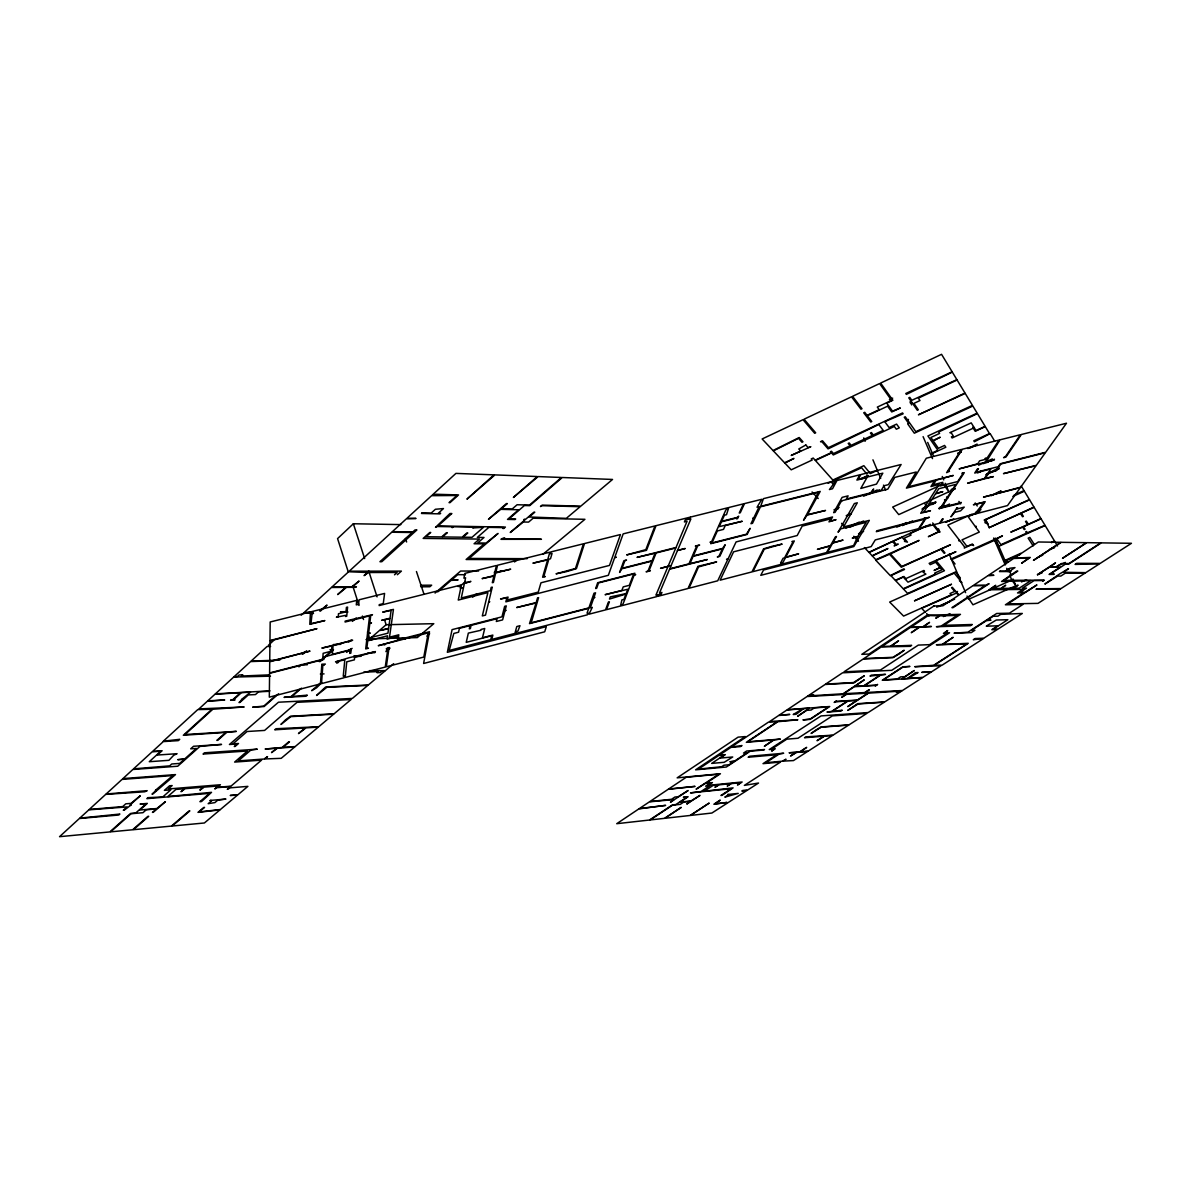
<?xml version="1.0" encoding="UTF-8"?>
<svg xmlns="http://www.w3.org/2000/svg" width="1191" height="1191" viewBox="0 0 1191 1191"><rect width="100%" height="100%" fill="white"/><g stroke="black" fill="none" stroke-linecap="round" stroke-linejoin="round"><path stroke-width="1.5" d="M387.998 647.725L386.286 648.782L387.849 648.782L385.244 667.064L345.211 677.456L346.745 661.809L354.382 659.844L354.65 657.328L375.418 651.581L349.291 657.67L335.52 661.839L344.809 659.859L343.246 676.19L344.318 675.907L344.139 677.739L321.525 683.604L322.821 665.516L324.503 664.667L321.749 665.367L320.453 683.887L269.315 697.152L269.598 673.347L323.803 659.457L323.982 656.896L350.035 650.212L349.722 653.427L350.824 653.144L351.196 649.512L332.349 654.321L333.063 645.671L352.67 640.237L321.853 648.098L331.932 645.954L331.515 651.164L323.148 653.308L322.716 659.308L269.598 672.93L269.717 661.809L310.017 651.105L269.732 661.377L269.955 640.966L316.97 628.669L269.97 640.52L270.178 621.985L356.749 600.368L356.288 604.894L358.61 604.313L359.087 599.788L384.589 593.431L383.264 603.629L379.259 604.641L379.14 605.579L461.423 584.915L458.252 600.07L487.878 592.582L482.31 615.941L485.511 615.122L488.578 602.452L489.754 601.723L488.682 602.006L492.27 587.118L491.183 587.386L490.394 590.632L461.304 598.001L464.371 583.501L470.907 581.416L464.475 583.039L465.592 577.784L463.895 578.201L464.907 573.377L496.439 565.502L494.012 575.625L482.057 578.618L493.893 576.102L492.3 582.712L493.402 582.444L495.694 572.96L510.686 569.194L495.813 572.469L497.57 565.234L549.87 552.177L547.756 559.457L532.913 563.179L547.607 559.949L542.59 577.233L545.284 576.548L543.796 576.489L548.843 559.189L550.495 558.773L552.058 553.443L550.406 553.86L550.971 551.895L583.426 543.796L575.476 568.479L556.033 573.824L566.082 571.725L576.399 568.688L584.513 543.528L620.451 534.551L609.494 565.412L540.967 582.786L538.258 592.121L507.306 599.996L508.081 597.063L500.548 598.984L506.89 597.793L505.833 601.842L608.348 575.298L614.541 557.969L616.298 557.105L614.72 557.507L623.161 533.881L654.961 525.946L645.82 549.646L626.689 554.902L645.448 550.584L646.505 550.331L656.033 525.678L689.142 517.415L688.428 519.142L685.242 519.946L684.423 521.926L687.058 521.256L676.012 547.503L637.006 557.388L655.08 553.234L652.132 560.648L622.059 568.286L624.784 560.901L626.54 560.038L623.905 560.708L619.588 572.439L621.896 568.747L651.953 561.11L647.978 571.114C641.413 573.154 654.425 569.953 649.006 570.846L656.107 552.966L675.803 547.979L655.943 595.113L657.432 594.741L656.628 596.646L621.464 605.772L623.191 603.614L634.163 575.045L635.696 574.658L634.327 574.598L634.848 573.243L597.674 582.741L595.649 588.548L596.676 588.28L598.552 582.935L633.657 573.958L629.31 585.317L623.206 586.88L621.881 590.394L605.102 594.696L627.791 589.262L626.124 593.594L610.283 596.899L609.494 599.058L625.96 594.041L623.905 599.401L621.896 599.922L620.466 606.025L606.502 609.658L609.39 601.812L608.393 602.065L605.504 609.911L588.964 614.199L592.284 607.395L590.26 607.916L593.728 598.031L594.904 597.331L593.877 597.599L595.574 592.79L594.026 593.178L588.89 607.886L531.231 622.789L538.6 597.629L537.543 597.897L536.188 602.557L516.7 607.544L536.069 603.003L529.489 623.637L588.741 608.303L587.044 613.171L588.041 612.918L587.386 614.809L515.852 633.374L516.373 631.498L517.921 631.096L519.961 625.707L516.805 626.526L514.884 633.433L491.749 639.433L492.866 635.071L482.474 637.751L484.737 628.491L481.075 629.429L480.866 630.277L468.346 633.106L466.232 642.351L491.719 635.756L490.707 639.701L449.201 650.48L453.801 633.448L458.565 632.213L459.413 628.357L470.043 625.632L469.314 628.848L470.371 628.58L471.115 625.349L497.034 618.695L496.319 621.494L502.617 619.886L504.954 610.968L506.115 610.254L505.058 610.521L506.279 605.891L504.671 606.293L501.947 616.834L452.074 629.637L447.34 652.311L546.327 626.615L544.719 631.781L423.609 663.491L429.489 631.736L398.062 639.79L398.806 634.803L389.502 637.185L393.447 609.39L382.698 612.1L391.124 610.432L390.038 618.203L381.626 620.332L389.978 618.665L388.623 628.297L380.301 630.426L388.564 628.744L387.953 633.165L368.034 638.242L368.555 633.835L370.282 632.972L368.615 633.389L369.761 623.771L371.503 622.893L369.805 623.325L370.729 615.568L372.485 614.675L345.167 621.121L345.077 622.03L369.597 615.851L365.697 648.916L368.451 648.217L366.858 648.202L367.721 640.862L387.581 635.786L387.12 639.061L398.062 636.247L397.452 640.356L378.291 645.686L428.254 632.883L423.802 657.06L386.316 666.796L389.085 647.442L386.405 650.48M668.047 566.38L660.543 568.301L671.099 565.606M400.846 524.606L353.355 523.757L337.574 538.6L348.308 572.037M268.392 645.284L273.573 640.52M301.159 615.241L303.72 612.903L313.486 613.499M319.635 610.968L327.019 605.088L320.573 610.953M302.112 654.067L304.554 651.879M303.02 654.038L306.668 650.762M394.504 574.821L397.139 572.469L368.481 572.514L364.089 575.64L367.543 572.514L348.635 571.74L332.021 586.955L351.777 586.806L359.072 581.044L352.715 586.806L356.422 586.776M397.347 574.717L401.397 571.114L349.231 571.189L391.735 532.228L412.175 532.511L379.944 561.705L381.82 561.705L416.895 529.965L415.019 529.935L412.801 531.945L392.375 531.648L406.325 518.859L416.046 518.442L406.965 518.264L431.604 495.679L456.927 495.501L449.037 502.632L449.99 502.662L458.535 494.935L436.144 494.265L432.259 495.084L455.93 473.393L494.012 474.867L466.932 499.163L494.95 474.896L537.275 476.534L513.381 497.466L538.168 476.579L561.423 477.472L529.519 505.073L517.088 504.746L512.145 509.033L501.396 508.78L507.321 503.585L506.428 503.57L488.444 519.306L500.741 509.346L518.606 509.778L507.515 519.41L515.003 519.559L515.658 518.993L509.048 518.859L524.427 505.52L529.727 505.669L562.301 477.502L612.531 479.452L580.806 506.145L542.143 505.118L540.491 506.532L542.352 505.699L580.151 506.696L566.306 518.353L529.206 516.983L534.774 512.204L533.896 512.19L525.737 519.202L524.427 519.172L523.772 519.738L525.082 519.767L510.239 532.511L523.355 522.015L528.581 522.105L533.121 518.219L584.915 519.306L543.185 554.068M298.911 666.871L301.576 664.504M352.387 621.374L356.154 618.04M275.806 695.499L263.732 706.144L252.686 707.141L264.104 706.546L278.605 693.758M319.262 661.63L332.378 650.092M320.141 661.601L333.272 650.063M348.74 642.098L351.092 640.029M299.269 689.395L291.036 696.586L284.009 697.36L306.013 696.259L307.308 695.142L291.899 696.541L301.502 688.16M346.641 652.4L350.616 648.946M349.454 650.673L352.134 648.351M336.74 663.193L338.601 662.3M369.761 638.897L386.122 624.724L433.792 623.682L417.312 637.587L369.761 638.897L367.498 631.855M320.796 682.741L311.64 690.691L316.583 687.817L321.659 682.711M435.072 593.058L460.634 571.04L478.603 571.025M437.707 591.897L451.017 580.434L458.118 579.883L451.627 579.913L457.672 574.702L465.458 574.687M458.029 586.523L460.351 586.002L465.636 581.476M385.884 651.626L390.008 648.112M494.25 572.29L498.061 571.769M393.685 663.655L385.393 670.622L369.523 670.637M472.738 597.108L476.742 593.743M514.512 561.944L517.207 559.681L466.128 559.502L484.216 543.855L474.078 543.751L479.437 539.076L423.177 538.406L429.802 532.481L430.725 532.481L425.991 536.739L441.667 536.933L446.417 532.719L447.34 532.719L442.59 536.947L462.123 537.186L466.872 533.002L467.78 533.017L463.016 537.201L471.993 537.32L483.472 527.285L472.619 527.955L473.571 527.122L454.024 526.779L452.148 527.628L453.101 526.764L437.395 526.511L435.519 527.345L449.99 513.5L451.851 513.544L438.035 525.931L505.401 527.077L503.793 528.476L502.915 528.462L503.882 527.628L488.831 527.375L477.338 537.379L483.993 537.469L477.68 542.962L486.047 543.036L498.032 533.449L469.12 558.445L527.166 558.668M426.854 636.068L429.653 633.716M706.04 783.246L720.436 773.748L677.158 777.842L738.092 737.14L745.343 736.574L695.604 769.833L726.331 767.019L750.33 751.164L763.714 750.017L764.488 749.511L746.608 751.03L743.512 753.084L747.174 752.772L734.624 761.064L729.889 761.778L734.103 761.391L729.026 764.756L723.964 765.217L721.686 766.721L698.388 769.133L718.783 755.511L724.247 755.034L711.697 763.401L724.232 762.285L732.718 756.985L720.183 758.072L725.334 754.647L719.29 755.168L730.946 747.382L740.415 746.593L742.008 745.536L731.185 747.055L768.582 722.059L777.232 721.761L746.34 742.321L773.465 739.953L764.354 746.266L774.016 739.909L780.373 739.09L747.74 741.725L777.797 721.716L797.851 719.781L769.684 721.508L778.631 715.523L789.782 714.421L779.182 715.151L786.834 710.044L803.106 708.615L793.221 714.511L796.064 714.302L803.672 708.585L809.344 708.198L797.628 716.297L806.62 710.342L811.116 710.03L814.406 707.856L828.623 706.903L810.133 719.051L802.928 719.9L810.148 719.379L829.725 706.516L787.385 709.672L807.051 696.527L867.897 693.177L857.356 700.055L835.963 701.439C838.419 699.415 831.363 704.164 835.412 701.797L847.53 701.008L831.631 711.414L826.971 712.054L840.906 711.087L842.275 710.193L832.181 711.369L848.081 700.978L856.805 700.412L847.724 706.635L868.447 693.147L897.672 691.286L896.287 692.179L898.401 692.045L901.915 690.869L884.779 701.871L857.624 703.687L847.769 710.402L858.145 703.97L884.228 702.228L868.179 712.546L821.09 715.91L769.252 749.556L774.195 749.124L771.649 751.104L775.267 748.752L771.694 749.05L786.789 739.164L798 738.256L832.33 715.895L866.825 713.424L849.153 724.783L821.135 726.927L816.088 729.904L811.086 733.462L821.15 727.225L848.617 725.125L833.06 735.13L805.831 736.887L804.52 737.735L824.083 736.142L817.041 740.698L824.619 736.098L832.539 735.457L808.213 751.104L800.278 751.804L806.679 747.367L799.742 751.849L789.067 752.786L796.035 752.459L790.541 756.002L796.571 752.414L807.692 751.432L793.459 760.587L783.082 761.123L786 759.233L782.561 761.168L765.902 762.687L779.39 753.918L783.678 753.248L749.69 756.225L748.156 757.238L776.74 754.722L763.014 763.654L780.492 762.061L744.36 785.39L758.533 783.038L747.829 789.916L742.812 790.437L741.844 791.062L746.861 790.541L711.89 813.036L690.601 815.418L709.181 803.076L690.065 815.478L665.04 818.277L681.222 807.379L664.489 818.336L650.092 819.959L672.528 805.176L680.314 804.342L683.902 801.99L690.527 801.29L686.775 804.044L699.98 795.394L691.003 800.962L679.942 802.138L688.13 796.749L683.381 797.241L687.088 797.121L675.788 804.565L672.453 804.908L649.542 820.018L616.73 823.696L638.882 808.883L665.65 805.369L639.359 808.57L649.423 801.841L673.957 799.563L670.444 802.213L688.115 790.526L678.304 796.69L674.925 797.032L671.545 799.28L649.914 801.528L668.136 789.335L695.068 786.388L668.627 789.008L686.21 777.276L718.828 774.195L696.095 789.171L705.236 783.455L712.441 782.606L708.258 785.36L742.142 781.996L737.482 785.018L740.623 782.695L731.423 783.604L727.21 786.045L730.887 783.663L719.141 784.824L714.928 787.281L718.605 784.884L713.096 785.435L704.298 791.196L733.09 787.876L721.999 795.35L720.927 795.469L731.334 788.71L690.482 792.878L700.978 791.539L709.776 785.762L705.623 786.179L710.536 782.934M889.379 399.685L892.684 398.136M828.147 483.248L831.124 481.879L832.598 483.516L833.551 483.084M832.077 481.432L861.584 467.75L866.944 474.182M876.963 470.534L870.368 473.571L863.847 465.681L832.851 480.047L815.403 460.485L831.556 452.937L833.283 454.962L894.322 426.482L896.332 429.222L899.294 427.837L896.585 424.115L889.141 427.584L884.764 421.718L903.15 413.783L902.555 412.949L828.385 447.637L822.519 440.789L820.525 441.712L821.79 441.578L828.073 448.888L878.779 424.517L883.201 430.368L873.301 434.983L871.44 432.571L870.457 433.033L872.318 435.444L851.133 445.33L849.198 442.963L848.2 443.424L850.151 445.791L833.462 453.577L831.467 451.24L830.484 451.702L831.288 452.64L815.12 460.173L813.2 458.029L811.235 458.937L812.202 460.024L791.211 469.82L784.884 463.105L793.95 458.416L784.586 462.808L773.331 450.853L798.491 438.333L801.96 442.248L802.957 441.772L799.206 437.544L773.033 450.54L762.136 438.973L803.017 419.694L814.674 433.286L815.686 432.809L804.044 419.202L851.505 396.811L860.974 409.198L862.001 408.721L852.548 396.32L879.598 383.562L891.597 400.399L877.32 407.099L879.211 409.659L867.063 415.361L864.74 412.309L863.728 412.786L870.77 422.016L871.767 421.54L867.316 415.689L887.593 406.191L891.761 411.952L900.336 407.947L892.521 411.148L886.744 403.139L892.863 400.265L880.64 383.07L941.56 354.322L952.115 371.756L905.785 393.506L906.396 394.37L952.324 372.113L956.879 379.646L911.8 400.31L909.79 397.377L908.778 397.854L911.725 402.156L910.207 402.871L911.964 402.498L917.308 410.27L918.306 409.808L913.914 403.392L919.988 400.548L918.365 398.151L957.102 380.003L965.008 393.075L918.44 414.796L965.216 393.417L972.437 405.357L915.834 431.663L907.721 420.229L908.48 419.44L907.482 419.902L905.264 416.776L904.267 417.237L908.688 423.46L907.706 423.922L914.331 433.211L972.839 406.012L977.141 413.128L927.908 435.966L937.898 450.302L931.392 453.309M861.406 478.529L868.016 475.462M861.644 478.812L868.254 475.76M931.332 453.935L945.818 447.25L944.582 445.434L938.389 448.307L933.223 440.864L940.235 437.201L933.015 440.551L930.871 437.469L939.58 433.42L938.627 432.02L977.439 413.605L985.121 426.318L975.98 430.532L974.044 427.42L972.794 427.405L973.762 426.959L971.216 422.865L949.897 432.735L951.073 432.601L953.321 436.01L951.401 436.889L952.115 437.975L973.27 428.179L975.206 431.291L985.299 426.631L989.498 433.569L973.806 440.804L974.387 441.727L990.168 433.643L994.664 441.102M840.906 501.5L841.829 501.083M834.117 509.793L839.164 507.47M863.654 496.185L877.112 489.992M977.111 444.094L967.866 448.575M868.016 494.563L879.375 489.903M957.772 453.22L961.137 451.672M957.936 453.533L961.316 451.985M969.727 448.099L976.471 445.002M838.092 508.914L834.355 510.061M846.325 515.614L851.342 513.306M846.429 515.941L851.371 513.663M978.66 465.205L986.892 461.423L985.002 458.446M992.371 458.922L987.815 461.006L985.865 457.94M983.2 463.671L988.441 462.004M989.959 461.304L994.5 459.22M859.351 522.045L846.101 528.104L841.59 523.311M850.076 527.181L863.579 521.003M980.401 471.651L982.233 470.817L977.662 472.916M998.892 467.855L986.342 474.301M950.21 490.811L955.137 488.563M951.639 490.513L955.033 488.965M985.969 474.822L999.219 468.778M858.562 533.732L863.579 531.439M858.815 533.97L862.15 532.451M922.861 508.334L926.017 506.89M935.099 502.736L926.911 506.473L924.96 503.957M921.923 509.108L928.548 506.086M931.853 504.567L935.158 503.064M896.883 527.092L906.753 522.581M939.446 507.649L944.493 505.341M902.406 525.588L912.514 520.973M939.476 508.661L949.584 504.046M948.855 491.823L898.758 514.601L892.669 507.068L943.346 483.963L948.855 491.823L945.207 483.308M924.112 518.189L924.99 517.787M995.825 493.268L1000.827 490.99M991.046 495.769L1001.035 491.228M925.928 526.02L868.879 552.282L864.398 547.532M930.394 524.323L909.835 533.657L911.055 535.101L904.133 538.228L907.468 542.113L904.445 541.369L905.1 540.744L902.049 537.201L893.414 541.131L896.51 544.644C902.689 542.173 889.885 547.979 895.647 545.031L892.55 541.518L869.088 552.505L872.11 555.721L887.935 548.53L872.333 555.944L875.847 559.681L919.08 540.416L890.377 553.889L901.766 566.454L950.463 544.778L941.649 548.768L944.984 552.892L944.165 553.264L940.801 549.14L901.245 567.169L889.528 554.277L875.742 560.202L890.258 575.595L903.909 568.822L904.505 569.477L890.868 575.625L895.319 580.359L903.924 576.489L905.86 578.588L923.874 570.474L924.529 571.218L922.876 571.963L925.913 574.122L908.004 582.161L905.517 579.466L906.053 578.796L905.234 579.154L903.299 577.069L895.528 580.568L903.254 588.786L935.456 574.032L934.652 573.094L941.992 569.804L940.205 567.69L934.072 570.444L940.027 567.482L935.62 562.226L930.26 564.638L929.144 563.343L955.941 551.731L936.037 560.693L944.448 570.727L903.537 589.083L907.646 593.446L955.495 571.993L960.378 577.963M950.507 520.035L945.639 522.254L953.738 518.904M980.937 509.614L975.444 512.592M972.198 514.065L947.828 525.112L959.544 540.372L958.695 540.759L959.723 540.61L964.829 547.279L964.263 547.979L971.752 544.615L973.598 545.582L972.422 544.004L967.003 546.446L962 539.88L979.3 532.079L975.563 526.928L976.248 526.303L975.399 526.69L968.179 516.7L979.746 511.46M1014.122 495.054L1023.992 490.573L1021.208 485.973M1012.812 496.468L1024.379 491.213L1029.441 499.565L984.213 520.02L985.642 522.06L984.957 522.685L988.232 524.174L985.24 519.871L1029.59 499.818L1033.996 507.098L989.453 527.494L1020.479 513.5L1022.518 516.73L1023.367 516.358L1021.327 513.113L1034.145 507.336L1040.934 518.576L1028.354 524.234L1026.359 521.092L1025.525 521.464L1027.52 524.621L1010.787 532.139L1022.637 527.107L1024.23 529.578L1025.064 529.206L1023.471 526.735L1041.083 518.814L1045.013 525.305L1027.371 532.794L1026.538 531.484L1025.704 531.856L1026.538 533.166L1000.931 544.659L996.778 538.734L1002.45 535.89L951.058 558.996L955.078 563.983M951.579 559.651L994.589 540.312L998.847 546.312L1045.147 525.544L1054.511 541.012L1051.355 542.426M1004.177 560.738L1020.776 553.309M1020.404 554.321L1006.708 560.44L1007.824 562.003L1005.904 560.797M1051.489 542.649L1054.645 541.235L1057.519 545.969M1054.467 547.339L1049.881 549.379L1054.601 547.547M1038.358 557.09L1042.75 555.125M936.722 607.157L954.601 599.192M938.806 606.487L950.448 601.306M968.432 599.386L1011.814 580.091L1015.923 585.734L972.958 604.79L967.003 596.021M943.406 616.566L949.971 613.648M1021.476 581.908L1026.568 579.645M1037.465 574.806L1042.393 572.618M1057.176 566.067L1065.379 562.42M269.97 690.854L215.392 693.847L233.719 677.054L270.476 676.175M269.002 691.331L258.566 691.822L255.469 694.576L248.309 694.919L239.882 702.482L238.989 702.526L242.294 699.564L241.401 699.593L250.497 692.194L241.46 692.626L233.793 699.549L235.089 699.906L230.578 700.144L232.885 699.593L240.552 692.671L214.886 694.308L207.77 700.829L224.727 699.995L207.279 701.291L198.986 708.898L244.14 706.963L212.817 709.24L184.992 734.519L236.354 731.363L226.722 732.361L217.73 740.326L216.851 740.385L225.843 732.405L183.325 735.264L211.909 709.285L197.766 709.598L163.331 741.189L179.722 739.313L178.248 740.638L163.301 741.591L152.627 751.372L162.125 750.747L157.42 755.034L177.087 753.695L173.663 755.302L168.928 760.32L149.277 761.704L160.755 751.238L152.15 751.804L133.541 768.865L169.673 765.858L171.772 763.982L179.677 763.416L184.352 759.233L177.757 759.694L184.828 758.801L196.426 748.454L190.694 748.826L193.552 746.266L221.541 744.42L199.894 746.444L177.727 766.23L132.856 769.49L122.941 778.586L175.494 774.597L152.85 794.01L151.986 794.084L156.259 790.303L155.396 790.362L172.844 775.549L122.033 779.42L106.133 793.995L147.163 790.675L144.751 791.777L105.686 794.397L89.265 809.448L122.718 806.575L125.784 803.821L130.995 803.374L140.285 795.767L130.102 804.878L131.412 804.759L124.206 810.163L123.328 810.237L127.05 806.917L88.834 809.85L79.797 818.128L119.859 814.048L118.772 815.016L79.365 818.515L59.55 836.678L109.81 831.928L130.608 813.453L135.729 812.991L146.031 803.865L140.032 804.029L147.327 803.404L139.853 810.014L156.825 808.525L165.4 801.677L153.297 812.292L152.448 812.366L156.393 808.912L146.24 809.806L142.95 812.694L131.025 813.751L110.659 831.839L132.603 829.77L147.878 816.386L148.711 816.311L133.452 829.695L171.415 826.092L189.041 810.982L189.86 810.907L172.233 826.018L204.39 822.981L219.963 809.88L197.989 812.366L203.735 807.468L204.539 807.394L199.239 811.92L220.395 809.508L237.411 795.186L230.235 795.454L237.872 794.799L247.892 786.373L230.503 787.802L227.287 789.291L230.473 786.566L216.97 787.683L214.782 788.918L218.191 785.986L204.108 787.132L199.865 790.139L203.274 787.206L185.245 788.665L181.002 791.702L184.397 788.74L175.911 789.425L167.827 796.526L211.522 792.343L201.547 801.528L199.909 801.662L209.556 793.385L146.865 798.64L147.982 797.657L162.735 796.958L170.804 789.841L164.388 790.362L169.584 785.762L172.159 785.569L168.318 788.963L220.395 784.75L217.417 787.296L230.935 786.179L261.573 760.111L234.627 762.076L247.475 750.985L203.036 754.052L204.465 752.801L257.286 749.169L250.944 749.988L238.319 760.885L264 759.024L267.558 756.627L264.819 758.965L281.21 758.325L294.683 746.98L277.518 748.156L271.518 752.623L276.699 748.216L265.131 749.02L282.118 747.472L288.669 741.904L289.487 741.859L282.937 747.412L295.16 746.578L318.28 727.12L305.998 727.88L298.479 733.596L305.164 727.924L274.749 729.8L275.984 728.728L318.786 726.704L333.629 714.198L290.798 716.64L280.942 724.456L285.349 719.989L290.455 716.253L334.135 713.766L351.062 699.519L297.006 702.318L264.596 730.425L247.058 731.512L232.945 743.869L238.513 743.497L235.133 746.444L234.285 746.504L237.173 743.973L229.446 744.494L278.456 702.214L352.357 698.432L367.796 685.435L326.81 687.341L316.583 695.455L325.634 686.969L368.332 684.989L384.857 671.084L381.969 671.203L380.346 672.558L377.041 672.692L378.381 671.56L363.612 672.2M268.943 674.88L241.46 676.041L242.756 674.85L239.063 674.999L237.485 676.443L234.24 676.562L250.601 661.571L270.357 660.871M320.349 674.046L324.041 673.883M303.735 664.876L307.338 664.742M321.778 664.206L325.381 664.072M353.772 656.122L361.096 655.869M353.653 656.583L360.694 656.33M279.855 660.082L251.137 661.079L267.022 646.519L270.625 646.415M368.049 652.906L374.867 652.683M329.981 649.705L333.465 649.601M333.391 644.539L340.82 644.316M383.993 644.867L384.842 644.852M366.024 639.612L372.485 639.418L366.709 640.058M401.397 638.599L405.014 638.51M398.047 639.388L405.119 639.195M313.203 612.219L304.286 612.382L331.44 587.491L345.569 587.386L337.663 594.577L346.507 587.371L355.811 587.312M340.477 611.757L347.549 611.638M340.76 612.263L347.832 612.129M459.934 587.773L463.329 587.744M420.512 585.257L431.663 585.183L429.877 586.746L420.855 586.806M500.175 570.995L503.778 570.98M812.068 491.972L818.217 498.508M853.783 536.263L858.473 541.235M925.333 612.219L921.655 608.303L956.209 593.163L958.398 594.458L956.343 592.046L957.519 591.51L956.179 591.853L952.338 587.327L951.549 587.684L954.72 591.421L950.001 593.52L951.177 594.875L903.597 616.089L889.662 602.065L954.229 573.139L960.199 580.389L959.395 580.746L961.926 582.503M926.658 613.618L928.965 616.06M933.059 524.963L938.463 531.781L928.355 536.679L939.505 531.633L932.657 522.968M939.699 507.53L940.295 508.289M946.562 497.51L947.098 496.632L947.932 497.749L946.756 497.778M958.889 501.411L960.631 503.838M975.176 502.974L977.275 505.996M1033.163 545.88L1028.161 538.153L1029.813 537.409L1034.383 544.51M995.274 538.064L1006.335 563.596M1008.539 568.702L1011.487 575.521M1012.96 578.93L1015.923 585.734M985.612 519.544L989.259 527.955M993.622 538.049L1005.264 564.951M1006.723 568.315L1008.182 571.68M1009.626 575.045L1011.814 580.091M910.177 401.546L911.636 404.955M927.685 442.427L933.536 456.049M942.289 476.489L943.748 479.899M923.099 436.65L932.493 458.624M938.508 528.834L939.937 532.198M949.197 554.023L965.588 592.656M863.758 437.871L865.172 441.251M872.929 459.815L880.685 478.38M883.499 485.124L885.613 490.201M405.476 538.511L406.622 541.994M416.448 571.531L423.966 594.13M353.355 523.757L364.654 558.579M368.615 570.757L377.085 596.87M384.425 619.514L386.122 624.724M352.819 586.106L359.027 605.46M362.421 616.015L363.553 619.543M310.389 613.35L309.794 624.352L324.89 620.571L310.985 623.608L312.161 612.903L310.389 613.35M336.502 617.191L345.688 615.345L345.584 616.506L346.73 616.209L347.593 607.068L346.432 607.365L346.015 611.832L338.482 613.722L338.229 616.759L336.502 617.191M690.214 517.147L689.276 519.38L690.869 518.978L669.759 568.762L688.934 563.849L696.705 545.999C691.286 546.892 704.343 543.706 697.732 545.746L693.311 555.884L722.58 548.426L725.185 544.719L719.796 556.346L717.31 556.986L719.007 556.152L722.371 548.872L693.102 556.346L689.946 563.596L707.305 559.547L669.565 569.209L659.457 593.073L661.913 592.433L661.199 594.13L658.236 594.904L657.611 596.393L688.041 588.488L697.926 566.306L716.64 561.899L698.521 566.931L689.023 588.235L717.726 580.791L727.82 559.413L726.555 559.353L728.029 558.966L736.083 541.935L801.081 524.978L832.539 516.968L830.216 521.167L836.052 519.663L828.981 521.866L830.648 518.859L802.183 526.109L797.196 535.533L733.596 551.82L720.138 580.166L751.953 571.903L763.55 548.872L772.11 546.282L782.145 544.093L764.309 549.066L752.92 571.65L781.102 564.34L782.025 562.614L780.596 562.986L783.112 558.222L784.541 557.85L793.102 541.667L791.881 541.592L794.308 540.967L785.732 557.165L798.64 553.815L785.509 557.596L782.055 564.087L826.509 552.564L830.216 546.029L817.428 549.334L830.469 545.597L835.501 536.739L836.454 536.501L832.911 542.709L843.079 540.074L832.658 543.141L827.447 552.311L853.649 545.523L857.669 536.679L852.265 538.079L857.937 536.248L866.14 522.343L840.801 528.849L838.047 532.258L854.364 503.54L857.297 502.796L843.496 526.988L869.326 520.363L853.813 546.58L763.505 570.027L760.781 575.342L871.172 546.609L875.266 539.91L918.544 528.67L924.663 519.187L876.338 531.677L876.874 530.784L929.382 517.222L925.586 518.948L919.452 528.432L939.52 523.236L942.289 519.053L943.198 518.814L940.428 522.998L974.804 514.065L984.004 502.379L973.389 504.761L985.225 501.694L977.975 512.175L975.712 513.842L1007.512 505.58L1020.374 487.64L983.513 497.123L1020.702 487.179L1036.051 465.741L1003.492 473.631L1036.393 465.264L1045.356 452.744L1000.812 464.014L996.212 470.773L989.155 472.559L985.285 478.276L993.383 476.608L967.613 483.174L984.347 478.514L990.823 468.956L974.729 473.035L977.469 468.926L978.421 468.673L976.01 472.306L998.222 466.678L1000.202 463.775L1045.698 452.252L1066.481 423.237L1021.357 434.492L1005.948 457.061L1003.581 457.657L1005.338 456.808L1020.389 434.73L1000.038 439.821L986.297 461.617L994.068 460.054L959.127 468.882L977.692 463.79L979.642 460.828L986.356 459.145L999.055 440.06L962.388 449.215L948.364 471.189L949.495 471.308L946.622 472.648L961.405 449.454L926.315 458.222L908.941 486.657L953.276 475.447L936.171 480.181L933.282 484.737L942.855 482.31L940.562 485.898L957.668 481.551L963.013 473.393L961.896 473.259L964.278 472.663L941.441 507.574L961.316 502.453L959.782 503.599L938.836 508.617L940.518 507.813L945.594 500.041L944.493 499.937L945.892 499.58L952.428 489.59L951.311 489.471L952.726 489.114L955.807 484.395L938.746 488.742L935.724 493.446L942.825 491.645L935.426 493.923L929.04 503.897L936.081 502.096L928.757 504.359L923.784 512.115L930.484 510.76L920.703 513.276L939.074 484.484L930.945 486.538L934.429 481.03L906.411 488.116L916.221 472.008L894.769 477.397L887.816 489.144L841.471 500.845L835.129 512.279L833.655 512.651L842.126 497.362L848.096 495.858L846.339 498.999L870.561 492.88L873.658 488.995L871.544 492.627L881.385 490.141L883.945 485.779L888.382 484.648L901.125 464.505L860.855 474.554L858.19 479.333L882.814 473.169L876.487 484.097L860.795 488.459L866.974 477.561L856.895 480.077L859.842 474.807L836.975 480.509L832.524 488.772L829.427 489.546L836.097 480.524L763.431 498.657L760.662 506.339L820.197 491.421L807.409 514.631L825.527 510.448L807.156 515.107L803.538 520.303L818.321 492.33L760.424 506.83L752.504 523.325L750.985 523.712L753.501 518.442L752.712 518.219L753.739 517.951L759.114 506.726L757.044 507.247L761.764 499.297L744.524 503.585L740.281 512.755L739.239 513.008L743.482 503.853L728.788 507.515L726.495 514.691L724.411 515.212L721.657 521.316L737.214 517.415L738.703 516.179L737.571 518.606L736.529 518.874L736.991 517.891L721.448 521.807L719.275 526.63L742.231 521.271L725.245 525.559L723.503 529.385L717.339 530.948L711.935 542.962L746.4 534.208L750.107 528.313L747.174 534.431L710.714 543.692L711.34 542.292L710.015 542.218L711.548 541.831L725.691 510.284L727.746 507.783L690.214 517.147M677.515 550.465L685.108 548.53L677.515 550.465M956.76 508.11L950.954 516.805L954.691 512.353L960.616 510.82L964.248 507.113L956.924 509.004L957.683 507.872L956.76 508.11M422.165 512.874L421.51 513.47L439.985 513.872L440.625 513.291L438.273 513.247L443.469 508.557L435.4 509.272L431.187 513.083L422.165 512.874M501.605 538.794L500.979 539.344L541.443 539.285L503.778 538.823L504.731 538.004L503.867 537.99L501.605 538.794M210.167 800.441L211.745 800.635L208.172 803.687L214.931 802.585L217.834 800.114L225.948 799.072L210.167 800.441M933.952 605.966L861.822 654.335L869.043 654.038L927.193 615.151L960.467 614.362L943.823 625.335L972.273 624.501L970.442 625.692L936.409 626.719L940.92 626.198L957.251 615.419L939.878 615.851L935.754 618.233L939.312 615.851L928.295 615.524L910.996 627.091L922.965 626.734L929.561 622.342L923.531 626.719L931.422 626.481L919.512 627.225L911.264 632.704L918.946 627.24L910.371 627.493L881.921 646.505L890.511 646.177L898.595 640.788L891.076 646.147L911.636 645.343L910.147 646.341L881.325 646.907L863.832 658.593L893.027 657.298L904.207 650.256L899.145 653.948L892.997 657.655L863.252 658.98L844.002 671.843L880.462 669.997L918.306 645.09L929.605 644.659L947.009 633.24L943.451 633.359L947.694 630.575L944.612 632.942L949.525 632.778L891.717 670.31L842.558 672.811L825.661 684.096L853.5 682.547L864.324 675.729L854.051 682.86L825.095 684.483L807.617 696.154L811.309 694.919L813.602 694.77L812.202 695.708L843.109 693.758L864.264 679.823L854.9 686.329L863.758 685.808L880.253 674.999L869.981 676.056L871.41 675.118L885.494 674.374L880.804 674.969L864.309 685.778L876.368 685.078C880.477 682.696 873.286 687.49 875.802 685.45L854.334 686.701L843.66 693.728L902.465 690.512L922.415 677.679L882.278 680.255L902.897 666.781L909.954 666.424L902.867 667.124L883.394 679.853L897.195 679.078L900.604 676.875L904.892 676.637L914.331 670.518L902.019 678.81L907.363 678.528L915.403 672.677L918.067 672.543L907.884 678.498L922.98 677.322L930.945 672.2L921.774 672.349L931.511 671.828L940.979 665.754L914.762 666.707L933.744 665.248L966.809 643.929L936.364 644.748L942.066 644.525L953.128 637.319L942.602 644.51L968.268 643.304L934.265 665.233L942.096 665.173L983.453 638.599L973.315 639.716L975.146 638.54L983.781 638.227L997.299 629.533L991.82 629.711L997.879 625.811L986.297 626.168L988.426 624.784L996.286 620.02L1007.854 619.707L992.952 629.31L997.909 629.146L1022.325 613.454L1000.708 614.362L997.924 616.164L993.13 616.283L986.982 620.273L990.986 620.169L986.371 620.675L971.439 630.381L974.908 630.262L971.275 632.615L954.065 633.195L967.911 632.168L996.659 613.484L1009.387 613.186L1022.92 604.447L1005.398 604.79L1023.694 592.865L1017.531 592.939L1022.95 589.411L988.992 589.798L995.75 585.317L991.478 588.518L1000.902 588.414L1005.725 585.228L1001.452 588.399L1013.228 588.28L1018.052 585.123L1013.779 588.265L1019.213 588.22L1030.796 580.627L1001.571 581.461L1016.682 571.099L1017.799 571.099L1003.76 580.389L1044.328 580.121L1042.706 581.178L1043.152 580.538L1034.041 580.612L1022.444 588.175L1026.478 588.131L1020.092 592.299L1025.183 592.24L1036.914 584.945L1007.72 603.941L1038.001 603.375L1060.392 588.979L1036.036 589.262L1036.676 588.845L1061.032 588.562L1085.135 573.065L1065.364 573.124L1060.809 576.072L1057.638 576.087L1044.849 584.052L1059.573 573.973L1068.521 568.673L1063.503 572.275L1085.79 572.648L1099.516 563.819L1075.101 564.415L1076.738 563.343L1100.171 563.403L1131.45 543.29L1101.288 542.873L1068.878 563.968L1065.677 563.968L1050.268 574.002L1054.273 574.002L1053.618 574.419L1049.077 574.434L1060.213 567.184L1049.465 567.184L1037.465 574.687L1055.524 562.852L1050.12 566.752L1056.581 566.752L1061.523 563.522L1068.997 563.537L1100.767 542.858L1086.907 542.664L1062.506 558.296L1086.356 542.664L1061.285 542.322L1033.46 560.365L1060.734 542.307L1038.344 541.994L1014.33 558.043L1030.275 557.448L1021.61 563.209L1029.054 557.894L1013.66 558.49L988.5 575.298L993.889 575.283L987.845 575.744L973.523 585.317L985.701 585.198L989.096 583.679L953.068 607.633L951.937 607.648L985.061 585.63L972.868 585.749L942.855 605.802L933.952 605.966M1000.127 571.129L999.472 571.561L1010.444 571.546L1011.114 571.099L1009.715 571.099L1014.985 567.601L1009.789 568.256L1005.502 571.114L1000.127 571.129M845.893 694.576L841.784 697.286L845.893 694.576M869.341 689.663L865.217 692.358L869.341 689.663M727.835 794.486L728.698 794.65L724.843 797.136L738.226 793.4L727.835 794.486M720.049 800.233L713.856 804.238L727.046 802.436L714.868 803.88L720.049 800.233M805.816 444.987L798.774 448.977L800.635 451.032L791.211 455.453L810.848 446.699L808.079 447.548L805.816 444.987M951.43 584.305L914.569 600.785L951.43 584.305"/></g></svg>
